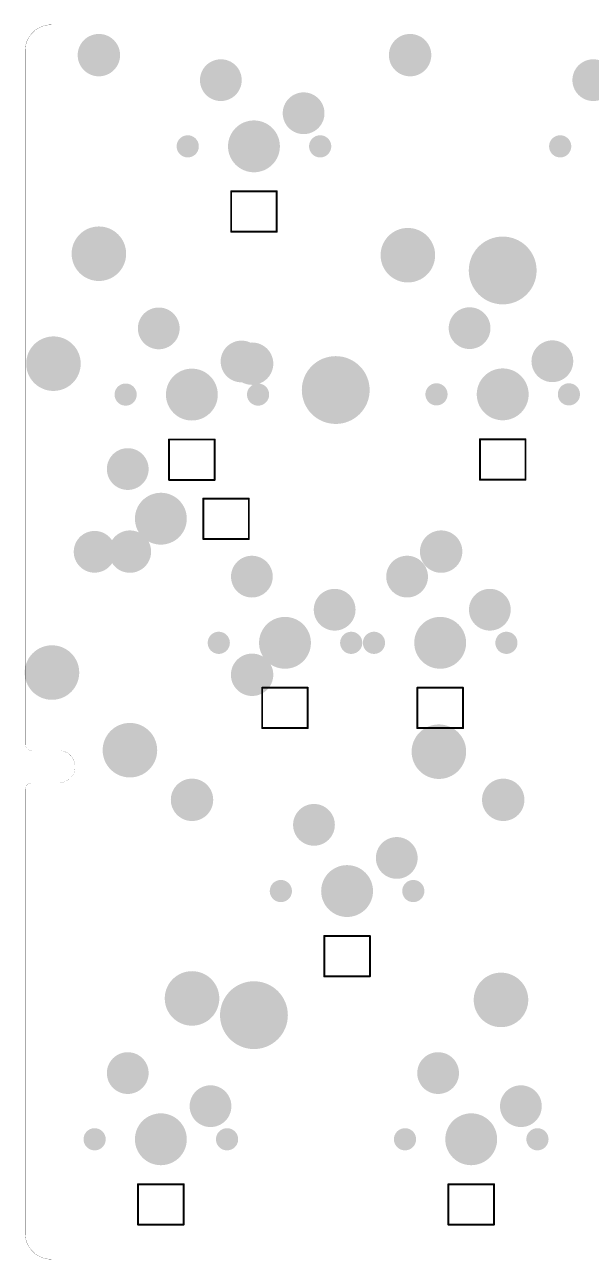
# Model space of a CAD drawing. Header units: millimetres. Extents: x 1049 to 1332, y 1256 to 1351.
# Drawn here: x 1048.7 to 1092.2, y 1255.5 to 1350.3 of the extents above; entities that cross this region are included whole.
import ezdxf

# ---------------------------------------------------------------- set-up
doc = ezdxf.new("R2010")
doc.units = ezdxf.units.MM
for name, color, linetype in [('BottomSolder', 6, 'Continuous'), ('KeepOutLayer', 6, 'Continuous'), ('PadHoleLayer', 156, 'Continuous')]:
    doc.layers.add(name, color=color, linetype=linetype)

# ---------------------------------------------------------------- blocks, each defined once
blk = doc.blocks.new('2X____1')
at = {"layer": 'BottomSolder'}
for points, const_width in [([(-12.71, 7, 1), (-11.084, 7, 1)], 1.626), ([(11.166, 7, 1), (12.792, 7, 1)], 1.626), ([(-12.943, -8.24, 1), (-10.851, -8.24, 1)], 2.092), ([(10.761, -8.354, 1), (12.853, -8.354, 1)], 2.092)]:
    blk.add_lwpolyline(points, format="xyb", close=True, dxfattribs=dict(at, const_width=const_width))
at = {"layer": 'PadHoleLayer'}
for points, const_width in [([(-12.659, 7, 1), (-11.135, 7, 1)], 1.524), ([(11.217, 7, 1), (12.741, 7, 1)], 1.524), ([(-12.892, -8.24, 1), (-10.902, -8.24, 1)], 1.99), ([(10.812, -8.354, 1), (12.802, -8.354, 1)], 1.99)]:
    blk.add_lwpolyline(points, format="xyb", close=True, dxfattribs=dict(at, const_width=const_width))
blk = doc.blocks.new('2X____2')
at = {"layer": 'BottomSolder'}
for points, const_width in [([(-12.71, 7, 1), (-11.084, 7, 1)], 1.626), ([(11.166, 7, 1), (12.792, 7, 1)], 1.626), ([(-12.943, -8.24, 1), (-10.851, -8.24, 1)], 2.092), ([(10.761, -8.354, 1), (12.853, -8.354, 1)], 2.092)]:
    blk.add_lwpolyline(points, format="xyb", close=True, dxfattribs=dict(at, const_width=const_width))
at = {"layer": 'PadHoleLayer'}
for points, const_width in [([(-12.659, 7, 1), (-11.135, 7, 1)], 1.524), ([(11.217, 7, 1), (12.741, 7, 1)], 1.524), ([(-12.892, -8.24, 1), (-10.902, -8.24, 1)], 1.99), ([(10.812, -8.354, 1), (12.802, -8.354, 1)], 1.99)]:
    blk.add_lwpolyline(points, format="xyb", close=True, dxfattribs=dict(at, const_width=const_width))
blk = doc.blocks.new('____3')
at = {"layer": 'BottomSolder'}
for points, const_width in [([(-3.341, 5.08, 1), (-1.739, 5.08, 1)], 1.602), ([(3.009, 2.54, 1), (4.611, 2.54, 1)], 1.602), ([(-0.995, 0, 1), (0.995, 0, 1)], 1.99), ([(-5.505, 0, 1), (-4.655, 0, 1)], 0.85), ([(4.655, 0, 1), (5.505, 0, 1)], 0.85)]:
    blk.add_lwpolyline(points, format="xyb", close=True, dxfattribs=dict(at, const_width=const_width))
at = {"layer": 'PadHoleLayer'}
for points, const_width in [([(-3.29, 5.08, 1), (-1.79, 5.08, 1)], 1.5), ([(3.06, 2.54, 1), (4.56, 2.54, 1)], 1.5), ([(-0.995, 0, 1), (0.995, 0, 1)], 1.99), ([(-5.505, 0, 1), (-4.655, 0, 1)], 0.85), ([(4.655, 0, 1), (5.505, 0, 1)], 0.85)]:
    blk.add_lwpolyline(points, format="xyb", close=True, dxfattribs=dict(at, const_width=const_width))
blk = doc.blocks.new('____84')
at = {"layer": 'BottomSolder'}
for points, const_width in [([(-3.341, 5.08, 1), (-1.739, 5.08, 1)], 1.602), ([(3.009, 2.54, 1), (4.611, 2.54, 1)], 1.602), ([(-0.995, 0, 1), (0.995, 0, 1)], 1.99), ([(-5.505, 0, 1), (-4.655, 0, 1)], 0.85), ([(4.655, 0, 1), (5.505, 0, 1)], 0.85)]:
    blk.add_lwpolyline(points, format="xyb", close=True, dxfattribs=dict(at, const_width=const_width))
at = {"layer": 'PadHoleLayer'}
for points, const_width in [([(-3.29, 5.08, 1), (-1.79, 5.08, 1)], 1.5), ([(3.06, 2.54, 1), (4.56, 2.54, 1)], 1.5), ([(-0.995, 0, 1), (0.995, 0, 1)], 1.99), ([(-5.505, 0, 1), (-4.655, 0, 1)], 0.85), ([(4.655, 0, 1), (5.505, 0, 1)], 0.85)]:
    blk.add_lwpolyline(points, format="xyb", close=True, dxfattribs=dict(at, const_width=const_width))
blk = doc.blocks.new('____96')
at = {"layer": 'BottomSolder'}
for points, const_width in [([(-3.341, 5.08, 1), (-1.739, 5.08, 1)], 1.602), ([(3.009, 2.54, 1), (4.611, 2.54, 1)], 1.602), ([(-0.995, 0, 1), (0.995, 0, 1)], 1.99), ([(-5.505, 0, 1), (-4.655, 0, 1)], 0.85), ([(4.655, 0, 1), (5.505, 0, 1)], 0.85)]:
    blk.add_lwpolyline(points, format="xyb", close=True, dxfattribs=dict(at, const_width=const_width))
at = {"layer": 'PadHoleLayer'}
for points, const_width in [([(-3.29, 5.08, 1), (-1.79, 5.08, 1)], 1.5), ([(3.06, 2.54, 1), (4.56, 2.54, 1)], 1.5), ([(-0.995, 0, 1), (0.995, 0, 1)], 1.99), ([(-5.505, 0, 1), (-4.655, 0, 1)], 0.85), ([(4.655, 0, 1), (5.505, 0, 1)], 0.85)]:
    blk.add_lwpolyline(points, format="xyb", close=True, dxfattribs=dict(at, const_width=const_width))
blk = doc.blocks.new('____99')
at = {"layer": 'BottomSolder'}
for points, const_width in [([(-3.341, 5.08, 1), (-1.739, 5.08, 1)], 1.602), ([(3.009, 2.54, 1), (4.611, 2.54, 1)], 1.602), ([(-0.995, 0, 1), (0.995, 0, 1)], 1.99), ([(-5.505, 0, 1), (-4.655, 0, 1)], 0.85), ([(4.655, 0, 1), (5.505, 0, 1)], 0.85)]:
    blk.add_lwpolyline(points, format="xyb", close=True, dxfattribs=dict(at, const_width=const_width))
at = {"layer": 'PadHoleLayer'}
for points, const_width in [([(-3.29, 5.08, 1), (-1.79, 5.08, 1)], 1.5), ([(3.06, 2.54, 1), (4.56, 2.54, 1)], 1.5), ([(-0.995, 0, 1), (0.995, 0, 1)], 1.99), ([(-5.505, 0, 1), (-4.655, 0, 1)], 0.85), ([(4.655, 0, 1), (5.505, 0, 1)], 0.85)]:
    blk.add_lwpolyline(points, format="xyb", close=True, dxfattribs=dict(at, const_width=const_width))
blk = doc.blocks.new('____100')
at = {"layer": 'BottomSolder'}
for points, const_width in [([(-3.341, 5.08, 1), (-1.739, 5.08, 1)], 1.602), ([(3.009, 2.54, 1), (4.611, 2.54, 1)], 1.602), ([(-0.995, 0, 1), (0.995, 0, 1)], 1.99), ([(-5.505, 0, 1), (-4.655, 0, 1)], 0.85), ([(4.655, 0, 1), (5.505, 0, 1)], 0.85)]:
    blk.add_lwpolyline(points, format="xyb", close=True, dxfattribs=dict(at, const_width=const_width))
at = {"layer": 'PadHoleLayer'}
for points, const_width in [([(-3.29, 5.08, 1), (-1.79, 5.08, 1)], 1.5), ([(3.06, 2.54, 1), (4.56, 2.54, 1)], 1.5), ([(-0.995, 0, 1), (0.995, 0, 1)], 1.99), ([(-5.505, 0, 1), (-4.655, 0, 1)], 0.85), ([(4.655, 0, 1), (5.505, 0, 1)], 0.85)]:
    blk.add_lwpolyline(points, format="xyb", close=True, dxfattribs=dict(at, const_width=const_width))
blk = doc.blocks.new('____117')
at = {"layer": 'BottomSolder'}
for points, const_width in [([(-3.341, 5.08, 1), (-1.739, 5.08, 1)], 1.602), ([(3.009, 2.54, 1), (4.611, 2.54, 1)], 1.602), ([(-0.995, 0, 1), (0.995, 0, 1)], 1.99), ([(-5.505, 0, 1), (-4.655, 0, 1)], 0.85), ([(4.655, 0, 1), (5.505, 0, 1)], 0.85)]:
    blk.add_lwpolyline(points, format="xyb", close=True, dxfattribs=dict(at, const_width=const_width))
at = {"layer": 'PadHoleLayer'}
for points, const_width in [([(-3.29, 5.08, 1), (-1.79, 5.08, 1)], 1.5), ([(3.06, 2.54, 1), (4.56, 2.54, 1)], 1.5), ([(-0.995, 0, 1), (0.995, 0, 1)], 1.99), ([(-5.505, 0, 1), (-4.655, 0, 1)], 0.85), ([(4.655, 0, 1), (5.505, 0, 1)], 0.85)]:
    blk.add_lwpolyline(points, format="xyb", close=True, dxfattribs=dict(at, const_width=const_width))
blk = doc.blocks.new('____133')
at = {"layer": 'BottomSolder'}
for points, const_width in [([(-3.341, 5.08, 1), (-1.739, 5.08, 1)], 1.602), ([(3.009, 2.54, 1), (4.611, 2.54, 1)], 1.602), ([(-0.995, 0, 1), (0.995, 0, 1)], 1.99), ([(-5.505, 0, 1), (-4.655, 0, 1)], 0.85), ([(4.655, 0, 1), (5.505, 0, 1)], 0.85)]:
    blk.add_lwpolyline(points, format="xyb", close=True, dxfattribs=dict(at, const_width=const_width))
at = {"layer": 'PadHoleLayer'}
for points, const_width in [([(-3.29, 5.08, 1), (-1.79, 5.08, 1)], 1.5), ([(3.06, 2.54, 1), (4.56, 2.54, 1)], 1.5), ([(-0.995, 0, 1), (0.995, 0, 1)], 1.99), ([(-5.505, 0, 1), (-4.655, 0, 1)], 0.85), ([(4.655, 0, 1), (5.505, 0, 1)], 0.85)]:
    blk.add_lwpolyline(points, format="xyb", close=True, dxfattribs=dict(at, const_width=const_width))
blk = doc.blocks.new('____137')
at = {"layer": 'BottomSolder'}
for points, const_width in [([(-3.341, 5.08, 1), (-1.739, 5.08, 1)], 1.602), ([(3.009, 2.54, 1), (4.611, 2.54, 1)], 1.602), ([(-0.995, 0, 1), (0.995, 0, 1)], 1.99), ([(-5.505, 0, 1), (-4.655, 0, 1)], 0.85), ([(4.655, 0, 1), (5.505, 0, 1)], 0.85)]:
    blk.add_lwpolyline(points, format="xyb", close=True, dxfattribs=dict(at, const_width=const_width))
at = {"layer": 'PadHoleLayer'}
for points, const_width in [([(-3.29, 5.08, 1), (-1.79, 5.08, 1)], 1.5), ([(3.06, 2.54, 1), (4.56, 2.54, 1)], 1.5), ([(-0.995, 0, 1), (0.995, 0, 1)], 1.99), ([(-5.505, 0, 1), (-4.655, 0, 1)], 0.85), ([(4.655, 0, 1), (5.505, 0, 1)], 0.85)]:
    blk.add_lwpolyline(points, format="xyb", close=True, dxfattribs=dict(at, const_width=const_width))
blk = doc.blocks.new('____143')
at = {"layer": 'BottomSolder'}
for points, const_width in [([(-3.341, 5.08, 1), (-1.739, 5.08, 1)], 1.602), ([(3.009, 2.54, 1), (4.611, 2.54, 1)], 1.602), ([(-0.995, 0, 1), (0.995, 0, 1)], 1.99), ([(-5.505, 0, 1), (-4.655, 0, 1)], 0.85), ([(4.655, 0, 1), (5.505, 0, 1)], 0.85)]:
    blk.add_lwpolyline(points, format="xyb", close=True, dxfattribs=dict(at, const_width=const_width))
at = {"layer": 'PadHoleLayer'}
for points, const_width in [([(-3.29, 5.08, 1), (-1.79, 5.08, 1)], 1.5), ([(3.06, 2.54, 1), (4.56, 2.54, 1)], 1.5), ([(-0.995, 0, 1), (0.995, 0, 1)], 1.99), ([(-5.505, 0, 1), (-4.655, 0, 1)], 0.85), ([(4.655, 0, 1), (5.505, 0, 1)], 0.85)]:
    blk.add_lwpolyline(points, format="xyb", close=True, dxfattribs=dict(at, const_width=const_width))
blk = doc.blocks.new('2X____146')
at = {"layer": 'BottomSolder'}
for points, const_width in [([(-12.71, 7, 1), (-11.084, 7, 1)], 1.626), ([(11.166, 7, 1), (12.792, 7, 1)], 1.626), ([(-12.943, -8.24, 1), (-10.851, -8.24, 1)], 2.092), ([(10.761, -8.354, 1), (12.853, -8.354, 1)], 2.092)]:
    blk.add_lwpolyline(points, format="xyb", close=True, dxfattribs=dict(at, const_width=const_width))
at = {"layer": 'PadHoleLayer'}
for points, const_width in [([(-12.659, 7, 1), (-11.135, 7, 1)], 1.524), ([(11.217, 7, 1), (12.741, 7, 1)], 1.524), ([(-12.892, -8.24, 1), (-10.902, -8.24, 1)], 1.99), ([(10.812, -8.354, 1), (12.802, -8.354, 1)], 1.99)]:
    blk.add_lwpolyline(points, format="xyb", close=True, dxfattribs=dict(at, const_width=const_width))
blk = doc.blocks.new('2X____148')
at = {"layer": 'BottomSolder'}
for points, const_width in [([(-12.71, 7, 1), (-11.084, 7, 1)], 1.626), ([(11.166, 7, 1), (12.792, 7, 1)], 1.626), ([(-12.943, -8.24, 1), (-10.851, -8.24, 1)], 2.092), ([(10.761, -8.354, 1), (12.853, -8.354, 1)], 2.092)]:
    blk.add_lwpolyline(points, format="xyb", close=True, dxfattribs=dict(at, const_width=const_width))
at = {"layer": 'PadHoleLayer'}
for points, const_width in [([(-12.659, 7, 1), (-11.135, 7, 1)], 1.524), ([(11.217, 7, 1), (12.741, 7, 1)], 1.524), ([(-12.892, -8.24, 1), (-10.902, -8.24, 1)], 1.99), ([(10.812, -8.354, 1), (12.802, -8.354, 1)], 1.99)]:
    blk.add_lwpolyline(points, format="xyb", close=True, dxfattribs=dict(at, const_width=const_width))
blk = doc.blocks.new('6028RGB_213')
at = {"layer": 'KeepOutLayer', "const_width": 0.15}
for points in [[(-1.75, 1.546), (-1.75, -1.553)], [(1.75, 1.546), (-1.75, 1.546)], [(1.75, 1.546), (1.75, -1.553)], [(1.75, -1.553), (-1.75, -1.553)]]:
    blk.add_lwpolyline(points, dxfattribs=at)
at = {"layer": 'KeepOutLayer', "const_width": 0.075}
for points in [[(-1.787, 1.546, 1), (-1.712, 1.546, 1)], [(-1.787, 1.546, 1), (-1.712, 1.546, 1)], [(1.712, 1.546, 1), (1.787, 1.546, 1)], [(1.712, 1.546, 1), (1.787, 1.546, 1)], [(-1.787, -1.553, 1), (-1.712, -1.553, 1)], [(-1.787, -1.553, 1), (-1.712, -1.553, 1)], [(1.712, -1.553, 1), (1.787, -1.553, 1)], [(1.712, -1.553, 1), (1.787, -1.553, 1)]]:
    blk.add_lwpolyline(points, format="xyb", close=True, dxfattribs=at)
blk = doc.blocks.new('6028RGB_214')
at = {"layer": 'KeepOutLayer', "const_width": 0.15}
for points in [[(1.75, 1.546), (-1.75, 1.546)], [(-1.75, 1.546), (-1.75, -1.553)], [(1.75, 1.546), (1.75, -1.553)], [(1.75, -1.553), (-1.75, -1.553)]]:
    blk.add_lwpolyline(points, dxfattribs=at)
at = {"layer": 'KeepOutLayer', "const_width": 0.075}
for points in [[(-1.787, 1.546, 1), (-1.712, 1.546, 1)], [(-1.787, 1.546, 1), (-1.712, 1.546, 1)], [(1.712, 1.546, 1), (1.787, 1.546, 1)], [(1.712, 1.546, 1), (1.787, 1.546, 1)], [(-1.787, -1.553, 1), (-1.712, -1.553, 1)], [(-1.787, -1.553, 1), (-1.712, -1.553, 1)], [(1.712, -1.553, 1), (1.787, -1.553, 1)], [(1.712, -1.553, 1), (1.787, -1.553, 1)]]:
    blk.add_lwpolyline(points, format="xyb", close=True, dxfattribs=at)
blk = doc.blocks.new('6028RGB_216')
at = {"layer": 'KeepOutLayer', "const_width": 0.15}
for points in [[(1.75, 1.546), (-1.75, 1.546)], [(-1.75, 1.546), (-1.75, -1.553)], [(1.75, 1.546), (1.75, -1.553)], [(1.75, -1.553), (-1.75, -1.553)]]:
    blk.add_lwpolyline(points, dxfattribs=at)
at = {"layer": 'KeepOutLayer', "const_width": 0.075}
for points in [[(-1.787, 1.546, 1), (-1.712, 1.546, 1)], [(-1.787, 1.546, 1), (-1.712, 1.546, 1)], [(1.712, 1.546, 1), (1.787, 1.546, 1)], [(1.712, 1.546, 1), (1.787, 1.546, 1)], [(-1.787, -1.553, 1), (-1.712, -1.553, 1)], [(-1.787, -1.553, 1), (-1.712, -1.553, 1)], [(1.712, -1.553, 1), (1.787, -1.553, 1)], [(1.712, -1.553, 1), (1.787, -1.553, 1)]]:
    blk.add_lwpolyline(points, format="xyb", close=True, dxfattribs=at)
blk = doc.blocks.new('6028RGB_217')
at = {"layer": 'KeepOutLayer', "const_width": 0.15}
for points in [[(-1.75, 1.546), (-1.75, -1.553)], [(1.75, 1.546), (-1.75, 1.546)], [(1.75, 1.546), (1.75, -1.553)], [(1.75, -1.553), (-1.75, -1.553)]]:
    blk.add_lwpolyline(points, dxfattribs=at)
at = {"layer": 'KeepOutLayer', "const_width": 0.075}
for points in [[(-1.787, 1.546, 1), (-1.712, 1.546, 1)], [(-1.787, 1.546, 1), (-1.712, 1.546, 1)], [(1.712, 1.546, 1), (1.787, 1.546, 1)], [(1.712, 1.546, 1), (1.787, 1.546, 1)], [(-1.787, -1.553, 1), (-1.712, -1.553, 1)], [(-1.787, -1.553, 1), (-1.712, -1.553, 1)], [(1.712, -1.553, 1), (1.787, -1.553, 1)], [(1.712, -1.553, 1), (1.787, -1.553, 1)]]:
    blk.add_lwpolyline(points, format="xyb", close=True, dxfattribs=at)
blk = doc.blocks.new('6028RGB_218')
at = {"layer": 'KeepOutLayer', "const_width": 0.15}
for points in [[(1.75, 1.546), (-1.75, 1.546)], [(-1.75, 1.546), (-1.75, -1.553)], [(1.75, 1.546), (1.75, -1.553)], [(1.75, -1.553), (-1.75, -1.553)]]:
    blk.add_lwpolyline(points, dxfattribs=at)
at = {"layer": 'KeepOutLayer', "const_width": 0.075}
for points in [[(-1.787, 1.546, 1), (-1.712, 1.546, 1)], [(-1.787, 1.546, 1), (-1.712, 1.546, 1)], [(1.712, 1.546, 1), (1.787, 1.546, 1)], [(1.712, 1.546, 1), (1.787, 1.546, 1)], [(-1.787, -1.553, 1), (-1.712, -1.553, 1)], [(-1.787, -1.553, 1), (-1.712, -1.553, 1)], [(1.712, -1.553, 1), (1.787, -1.553, 1)], [(1.712, -1.553, 1), (1.787, -1.553, 1)]]:
    blk.add_lwpolyline(points, format="xyb", close=True, dxfattribs=at)
blk = doc.blocks.new('6028RGB_219')
at = {"layer": 'KeepOutLayer', "const_width": 0.15}
for points in [[(-1.75, 1.546), (-1.75, -1.553)], [(1.75, 1.546), (-1.75, 1.546)], [(1.75, 1.546), (1.75, -1.553)], [(1.75, -1.553), (-1.75, -1.553)]]:
    blk.add_lwpolyline(points, dxfattribs=at)
at = {"layer": 'KeepOutLayer', "const_width": 0.075}
for points in [[(-1.787, 1.546, 1), (-1.712, 1.546, 1)], [(-1.787, 1.546, 1), (-1.712, 1.546, 1)], [(1.712, 1.546, 1), (1.787, 1.546, 1)], [(1.712, 1.546, 1), (1.787, 1.546, 1)], [(-1.787, -1.553, 1), (-1.712, -1.553, 1)], [(-1.787, -1.553, 1), (-1.712, -1.553, 1)], [(1.712, -1.553, 1), (1.787, -1.553, 1)], [(1.712, -1.553, 1), (1.787, -1.553, 1)]]:
    blk.add_lwpolyline(points, format="xyb", close=True, dxfattribs=at)
blk = doc.blocks.new('6028RGB_221')
at = {"layer": 'KeepOutLayer', "const_width": 0.15}
for points in [[(-1.75, 1.546), (-1.75, -1.553)], [(1.75, 1.546), (-1.75, 1.546)], [(1.75, 1.546), (1.75, -1.553)], [(1.75, -1.553), (-1.75, -1.553)]]:
    blk.add_lwpolyline(points, dxfattribs=at)
at = {"layer": 'KeepOutLayer', "const_width": 0.075}
for points in [[(-1.787, 1.546, 1), (-1.712, 1.546, 1)], [(-1.787, 1.546, 1), (-1.712, 1.546, 1)], [(1.712, 1.546, 1), (1.787, 1.546, 1)], [(1.712, 1.546, 1), (1.787, 1.546, 1)], [(-1.787, -1.553, 1), (-1.712, -1.553, 1)], [(-1.787, -1.553, 1), (-1.712, -1.553, 1)], [(1.712, -1.553, 1), (1.787, -1.553, 1)], [(1.712, -1.553, 1), (1.787, -1.553, 1)]]:
    blk.add_lwpolyline(points, format="xyb", close=True, dxfattribs=at)
blk = doc.blocks.new('6028RGB_222')
at = {"layer": 'KeepOutLayer', "const_width": 0.15}
for points in [[(1.75, 1.546), (-1.75, 1.546)], [(-1.75, 1.546), (-1.75, -1.553)], [(1.75, 1.546), (1.75, -1.553)], [(1.75, -1.553), (-1.75, -1.553)]]:
    blk.add_lwpolyline(points, dxfattribs=at)
at = {"layer": 'KeepOutLayer', "const_width": 0.075}
for points in [[(-1.787, 1.546, 1), (-1.712, 1.546, 1)], [(-1.787, 1.546, 1), (-1.712, 1.546, 1)], [(1.712, 1.546, 1), (1.787, 1.546, 1)], [(1.712, 1.546, 1), (1.787, 1.546, 1)], [(-1.787, -1.553, 1), (-1.712, -1.553, 1)], [(-1.787, -1.553, 1), (-1.712, -1.553, 1)], [(1.712, -1.553, 1), (1.787, -1.553, 1)], [(1.712, -1.553, 1), (1.787, -1.553, 1)]]:
    blk.add_lwpolyline(points, format="xyb", close=True, dxfattribs=at)
blk = doc.blocks.new('6028RGB_224')
at = {"layer": 'KeepOutLayer', "const_width": 0.15}
for points in [[(-1.75, 1.546), (1.75, 1.546)], [(-1.75, -1.553), (-1.75, 1.546)], [(1.75, -1.553), (1.75, 1.546)], [(-1.75, -1.553), (1.75, -1.553)]]:
    blk.add_lwpolyline(points, dxfattribs=at)
at = {"layer": 'KeepOutLayer', "const_width": 0.075}
for points in [[(-1.787, 1.546, 1), (-1.712, 1.546, 1)], [(-1.787, 1.546, 1), (-1.712, 1.546, 1)], [(1.712, 1.546, 1), (1.787, 1.546, 1)], [(1.712, 1.546, 1), (1.787, 1.546, 1)], [(-1.787, -1.553, 1), (-1.712, -1.553, 1)], [(-1.787, -1.553, 1), (-1.712, -1.553, 1)], [(1.712, -1.553, 1), (1.787, -1.553, 1)], [(1.712, -1.553, 1), (1.787, -1.553, 1)]]:
    blk.add_lwpolyline(points, format="xyb", close=True, dxfattribs=at)
blk = doc.blocks.new('____230')
at = {"layer": 'BottomSolder'}
for points, const_width in [([(-3.341, 5.08, 1), (-1.739, 5.08, 1)], 1.602), ([(3.009, 2.54, 1), (4.611, 2.54, 1)], 1.602), ([(-0.995, 0, 1), (0.995, 0, 1)], 1.99)]:
    blk.add_lwpolyline(points, format="xyb", close=True, dxfattribs=dict(at, const_width=const_width))
at = {"layer": 'PadHoleLayer'}
for points, const_width in [([(-3.29, 5.08, 1), (-1.79, 5.08, 1)], 1.5), ([(3.06, 2.54, 1), (4.56, 2.54, 1)], 1.5), ([(-0.995, 0, 1), (0.995, 0, 1)], 1.99)]:
    blk.add_lwpolyline(points, format="xyb", close=True, dxfattribs=dict(at, const_width=const_width))

msp = doc.modelspace()

# ---------------------------------------------------------------- linework, layer by layer
at = {"layer": 'BottomSolder', "const_width": 2.602}
for points in [[(1084.092, 1331.389, 1), (1086.694, 1331.389, 1)], [(1071.283, 1322.213, 1), (1073.885, 1322.213, 1)], [(1065.008, 1274.239, 1), (1067.61, 1274.239, 1)]]:
    msp.add_lwpolyline(points, format="xyb", close=True, dxfattribs=at)
at = {"layer": 'KeepOutLayer'}
for points, const_width in [([(1048.756, 1348.244, -0.414214), (1050.756, 1350.244)], 0.0127), ([(1049.256, 1294.546, -0.414214), (1048.756, 1295.046)], 0.00635), ([(1051.343, 1294.546, -1), (1051.343, 1292.057)], 0.00635), ([(1048.756, 1291.557, -0.414214), (1049.256, 1292.057)], 0.00635), ([(1050.756, 1255.509, -0.414214), (1048.756, 1257.509)], 0.0127)]:
    msp.add_lwpolyline(points, format="xyb", dxfattribs=dict(at, const_width=const_width))
for points, const_width in [([(1050.753, 1350.244, 1), (1050.759, 1350.244, 1)], 0.00635), ([(1050.754, 1350.244, 1), (1050.758, 1350.244, 1)], 0.00317), ([(1048.753, 1348.244, 1), (1048.759, 1348.244, 1)], 0.00635), ([(1048.754, 1348.244, 1), (1048.758, 1348.244, 1)], 0.00317), ([(1048.754, 1295.046, 1), (1048.758, 1295.046, 1)], 0.00317), ([(1048.754, 1295.046, 1), (1048.758, 1295.046, 1)], 0.00317), ([(1049.254, 1294.546, 1), (1049.258, 1294.546, 1)], 0.00317), ([(1049.254, 1294.546, 1), (1049.258, 1294.546, 1)], 0.00317), ([(1051.341, 1294.546, 1), (1051.345, 1294.546, 1)], 0.00317), ([(1051.341, 1294.546, 1), (1051.345, 1294.546, 1)], 0.00317), ([(1048.754, 1291.557, 1), (1048.758, 1291.557, 1)], 0.00317), ([(1048.754, 1291.557, 1), (1048.758, 1291.557, 1)], 0.00317), ([(1049.254, 1292.057, 1), (1049.258, 1292.057, 1)], 0.00317), ([(1049.254, 1292.057, 1), (1049.258, 1292.057, 1)], 0.00317), ([(1051.341, 1292.057, 1), (1051.345, 1292.057, 1)], 0.00317), ([(1051.341, 1292.057, 1), (1051.345, 1292.057, 1)], 0.00317), ([(1048.753, 1257.509, 1), (1048.759, 1257.509, 1)], 0.00635), ([(1048.754, 1257.509, 1), (1048.758, 1257.509, 1)], 0.00317), ([(1050.753, 1255.509, 1), (1050.759, 1255.509, 1)], 0.00635), ([(1050.754, 1255.509, 1), (1050.758, 1255.509, 1)], 0.00317)]:
    msp.add_lwpolyline(points, format="xyb", close=True, dxfattribs=dict(at, const_width=const_width))
at = {"layer": 'KeepOutLayer', "const_width": 0.00635}
for points in [[(1050.756, 1350.244), (1329.506, 1350.244)], [(1048.756, 1295.046), (1048.756, 1348.244)], [(1049.256, 1294.546), (1051.343, 1294.546)], [(1048.756, 1257.509), (1048.756, 1291.557)], [(1049.256, 1292.057), (1051.343, 1292.057)], [(1050.756, 1255.509), (1329.506, 1255.509)]]:
    msp.add_lwpolyline(points, dxfattribs=at)
at = {"layer": 'PadHoleLayer', "const_width": 0.625}
for points in [[(1084.455, 1332.326), (1086.331, 1332.326, -1), (1086.331, 1330.452), (1084.455, 1330.452, -1)], [(1071.646, 1323.15), (1073.522, 1323.15, -1), (1073.522, 1321.276), (1071.646, 1321.276, -1)], [(1065.371, 1275.176), (1067.247, 1275.176, -1), (1067.247, 1273.302), (1065.371, 1273.302, -1)]]:
    msp.add_lwpolyline(points, format="xyb", close=True, dxfattribs=at)

# ---------------------------------------------------------------- block references
for name, p in [('2X____148', (1066.31, 1340.914)), ('____96', (1066.31, 1340.914)), ('____84', (1094.884, 1340.914)), ('____99', (1061.546, 1321.864)), ('____100', (1085.393, 1321.882)), ('6028RGB_224', (1064.167, 1312.339)), ('2X____146', (1068.691, 1302.813)), ('____117', (1068.691, 1302.813)), ('____3', (1080.598, 1302.814)), ('2X____1', (1073.455, 1283.764)), ('____133', (1073.455, 1283.764)), ('____143', (1059.167, 1264.714)), ('____137', (1082.979, 1264.714))]:
    msp.add_blockref(name, p)
for name, p, rotation in [('6028RGB_219', (1066.31, 1335.914), 180), ('2X____2', (1059.167, 1312.339), 270), ('6028RGB_218', (1061.546, 1316.864), 180), ('6028RGB_214', (1085.393, 1316.882), 180), ('____230', (1059.167, 1312.339), 90), ('6028RGB_217', (1068.691, 1297.813), 180), ('6028RGB_216', (1080.598, 1297.814), 180), ('6028RGB_221', (1073.455, 1278.764), 180), ('6028RGB_222', (1059.167, 1259.714), 180), ('6028RGB_213', (1082.979, 1259.714), 180)]:
    msp.add_blockref(name, p, dxfattribs=dict(rotation=rotation))

doc.saveas('drawing.dxf')
